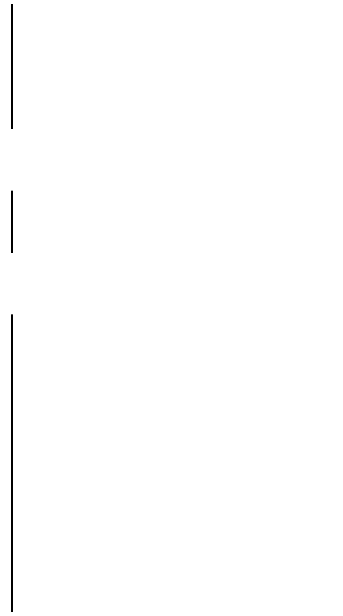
# Model space of a CAD drawing. Header units: millimetres. Extents: x 3724 to 4565, y 1133 to 1727.
# Drawn here: x 3875.63 to 3887.9, y 1525.47 to 1548.24 of the extents above; entities that cross this region are included whole.
import ezdxf

# ---------------------------------------------------------------- set-up
doc = ezdxf.new("R2010")
doc.units = ezdxf.units.MM
doc.linetypes.add('CENTER2', pattern=[28.575, 19.05, -3.175, 3.175, -3.175])
doc.layers.add('DIM', color=3, linetype='Continuous')
doc.layers.add('중심선', color=1, linetype='CENTER2')
doc.styles.get("Standard").update_dxf_attribs({"font": 'arial.ttf'})
doc.dimstyles.new('사본 ISO-25', dxfattribs={"dimtxt": 7, "dimasz": 7, "dimexe": 1.25, "dimexo": 0.625, "dimtad": 1, "dimtih": 1, "dimtoh": 1, "dimdec": 1, "dimdsep": 46, "dimtxsty": 'Standard', "dimcen": 2.5, "dimclrd": 3, "dimclre": 3, "dimclrt": 4, "dimadec": 0, "dimazin": 0, "dimtfac": 1, "dimtdec": 1, "dimtmove": 0, "dimatfit": 3, "dimfxl": 1, "dimarcsym": 0})

# ---------------------------------------------------------------- blocks, each defined once
blk = doc.blocks.new('*D10')
at = {"layer": 'Defpoints', "color": 0, "transparency": 16777216}
for p in [(3885.628, 1595.719), (3901.628, 1325.439), (3951.628, 1325.439)]:
    blk.add_point(p, dxfattribs=at)
at = {"layer": 'DIM', "color": 3, "lineweight": -2, "transparency": 16777216}
for p, q in [((3886.253, 1595.719), (3952.878, 1595.719)), ((3951.628, 1588.719), (3951.628, 1466.155)), ((3951.628, 1332.439), (3951.628, 1455.003)), ((3902.253, 1325.439), (3952.878, 1325.439))]:
    blk.add_line(p, q, dxfattribs=at)
at = {"layer": 'DIM', "color": 3, "transparency": 16777216}
for points in [[(3950.461, 1588.719), (3952.794, 1588.719), (3951.628, 1595.719)], [(3950.461, 1332.439), (3952.794, 1332.439), (3951.628, 1325.439)]]:
    blk.add_solid(points, dxfattribs=at)
at = {"layer": 'DIM', "color": 4, "transparency": 16777216, "insert": (3951.628, 1460.579), "char_height": 7, "attachment_point": 5}
blk.add_mtext('270.3', dxfattribs=at)

msp = doc.modelspace()

# ---------------------------------------------------------------- linework, layer by layer
at = {"layer": '중심선', "color": 1, "ltscale": 0.75}
msp.add_line((3875.628, 1600.891), (3875.628, 1190.159), dxfattribs=at)

# ---------------------------------------------------------------- dimensions: what is measured, and where the dimension line sits
at = {"layer": 'DIM'}
dim = msp.add_linear_dim(base=(3951.628, 1325.439), p1=(3885.628, 1595.719), p2=(3901.628, 1325.439), angle=90, dimstyle='사본 ISO-25', override={"dimgap": 2, "dimtad": 0}, dxfattribs=at)
dim.commit()
dim.dimension.update_dxf_attribs({"geometry": '*D10', "text_midpoint": (3951.628, 1460.579)})

doc.saveas('drawing.dxf')
